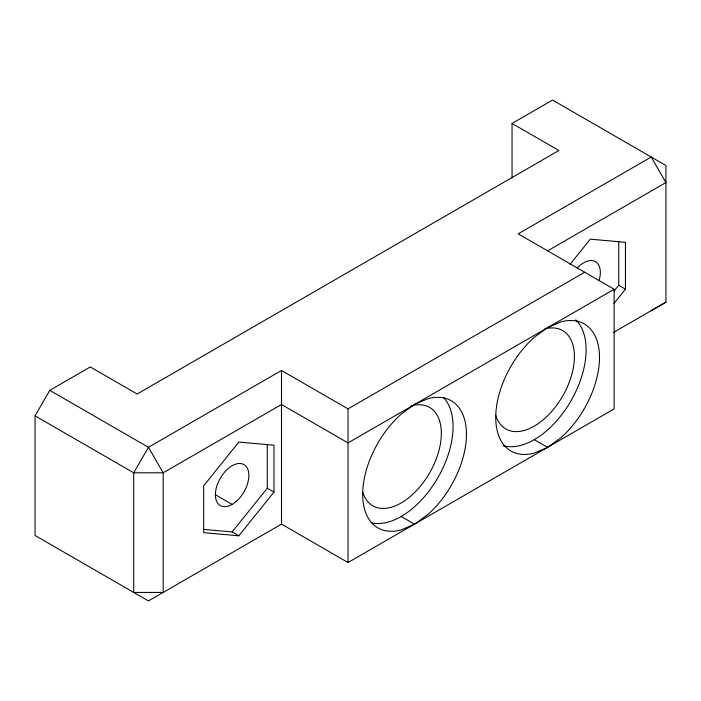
<?xml version="1.0" encoding="UTF-8"?>
<svg xmlns="http://www.w3.org/2000/svg" width="701" height="701" viewBox="0 0 701 701"><rect width="100%" height="100%" fill="white"/><g stroke="black" fill="none" stroke-linecap="round" stroke-linejoin="round"><path stroke-width="1.05" d="M547.621 250.853L665.95 182.532L651.22 157.024L518.162 233.845L614.146 289.259L614.146 408.893L348.029 562.535L281.504 524.12L148.446 600.941L35.05 535.476L35.05 415.842L49.78 390.334L90.28 366.947L137.142 394.006L558.916 150.496L512.054 123.446L512.054 177.923M203.369 529.378L232.127 531.945L267.274 488.22L267.274 444.627M238.822 535.809L273.968 492.084L273.968 445.223L238.822 442.086L203.676 485.811L203.676 532.672L238.822 535.809L232.127 531.945M570.018 264.382L590.295 239.164L625.45 242.301L625.45 289.162L613.953 303.454M614.023 291.187L618.755 285.298L618.755 241.705M414.563 524.217L427.987 514.42A73.377 42.367 -60 0 0 466.445 434.348A73.377 42.367 -60 0 0 427.987 398.685L414.563 404.398L401.13 414.186A73.377 42.367 -60 0 0 362.68 494.258A73.377 42.367 -60 0 0 401.13 529.93L414.563 524.217L401.174 516.488M547.621 447.396L561.045 437.599A73.377 42.367 -60 0 0 599.504 357.528A73.377 42.367 -60 0 0 561.045 321.864L547.621 327.577L534.188 337.365A73.377 42.367 -60 0 0 495.738 417.437A73.377 42.367 -60 0 0 534.188 453.109L547.621 447.396L534.232 439.667M512.054 123.446L552.554 100.059L665.95 165.524L665.95 302.166L651.22 310.666M584.695 272.251L348.029 408.885L281.504 370.478L148.446 447.299L133.716 472.807L133.716 592.441L163.175 592.441L163.175 472.807L148.446 447.299L49.78 390.334M614.146 289.259L348.029 442.901L281.504 404.495L163.175 472.807L133.716 472.807L35.05 415.842M613.471 332.458L665.95 302.166M618.755 285.298L625.45 289.162M267.274 488.22L273.968 492.084M215.303 494.696L232.127 504.405M348.029 408.885L348.029 562.535M281.504 370.478L281.504 524.12M443.444 397.432A73.377 42.367 -60 0 1 437.862 477.758A73.377 42.367 -60 0 1 371.083 522.753M411.566 405.774A56.807 32.798 -60 0 1 429.985 472.264A56.807 32.798 -60 0 1 362.689 492.084M575.766 319.875A73.377 42.367 -60 0 1 570.921 400.937A73.377 42.367 -60 0 1 503.143 445.67M544.624 328.953A56.807 32.798 -60 0 1 563.043 395.443A56.807 32.798 -60 0 1 495.747 415.264M577.203 268.001A23.668 13.669 -60 0 1 595.438 261.657A23.668 13.669 -60 0 1 599.066 280.628M236.456 501.25A23.668 13.669 -60 0 0 243.966 464.579A23.668 13.669 -60 0 0 215.961 489.412A23.668 13.669 -60 0 0 236.456 501.25"/></g></svg>
